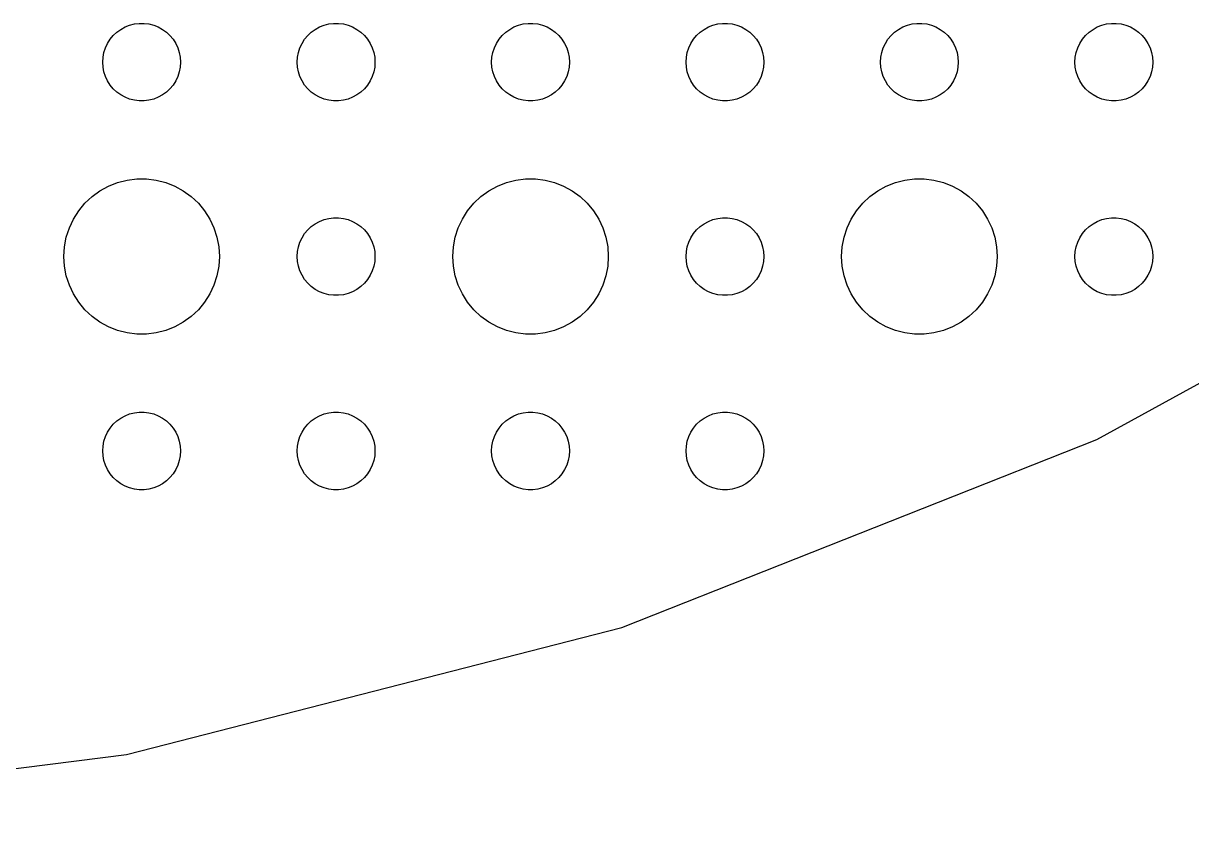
# Model space of a CAD drawing. Header units: metres. Extents: x -157 to 157, y -157 to 157.
# Drawn here: x 25.44 to 70.5, y -156.69 to -126 of the extents above; entities that cross this region are included whole.
import ezdxf

# ---------------------------------------------------------------- set-up
doc = ezdxf.new("R2010")
doc.units = ezdxf.units.M

msp = doc.modelspace()

# ---------------------------------------------------------------- linework, layer by layer
for p, q in [((29.1963, -126.234), (29.3613, -126.143)), ((29.3613, -126.143), (29.5365, -126.073)), ((29.5365, -126.073), (29.7189, -126.027)), ((29.7189, -126.027), (29.9058, -126.003)), ((29.9058, -126.003), (30.0942, -126.003)), ((30.0942, -126.003), (30.2811, -126.027)), ((30.2811, -126.027), (30.4635, -126.073)), ((30.4635, -126.073), (30.6387, -126.143)), ((30.6387, -126.143), (30.8037, -126.234)), ((36.6963, -126.234), (36.8613, -126.143)), ((36.8613, -126.143), (37.0365, -126.073)), ((37.0365, -126.073), (37.2189, -126.027)), ((37.2189, -126.027), (37.4058, -126.003)), ((37.4058, -126.003), (37.5942, -126.003)), ((37.5942, -126.003), (37.7811, -126.027)), ((37.7811, -126.027), (37.9635, -126.073)), ((37.9635, -126.073), (38.1387, -126.143)), ((38.1387, -126.143), (38.3037, -126.234)), ((44.1963, -126.234), (44.3613, -126.143)), ((44.3613, -126.143), (44.5365, -126.073)), ((44.5365, -126.073), (44.7189, -126.027)), ((44.7189, -126.027), (44.9058, -126.003)), ((44.9058, -126.003), (45.0942, -126.003)), ((45.0942, -126.003), (45.2811, -126.027)), ((45.2811, -126.027), (45.4635, -126.073)), ((45.4635, -126.073), (45.6387, -126.143)), ((45.6387, -126.143), (45.8037, -126.234)), ((51.6963, -126.234), (51.8613, -126.143)), ((51.8613, -126.143), (52.0365, -126.073)), ((52.0365, -126.073), (52.2189, -126.027)), ((52.2189, -126.027), (52.4058, -126.003)), ((52.4058, -126.003), (52.5942, -126.003)), ((52.5942, -126.003), (52.7811, -126.027)), ((52.7811, -126.027), (52.9635, -126.073)), ((52.9635, -126.073), (53.1387, -126.143)), ((53.1387, -126.143), (53.3037, -126.234)), ((59.1963, -126.234), (59.3613, -126.143)), ((59.3613, -126.143), (59.5365, -126.073)), ((59.5365, -126.073), (59.7189, -126.027)), ((59.7189, -126.027), (59.9058, -126.003)), ((59.9058, -126.003), (60.0942, -126.003)), ((60.0942, -126.003), (60.2811, -126.027)), ((60.2811, -126.027), (60.4635, -126.073)), ((60.4635, -126.073), (60.6387, -126.143)), ((60.6387, -126.143), (60.8037, -126.234)), ((66.6963, -126.234), (66.8613, -126.143)), ((66.8613, -126.143), (67.0365, -126.073)), ((67.0365, -126.073), (67.2189, -126.027)), ((67.2189, -126.027), (67.4058, -126.003)), ((67.4058, -126.003), (67.5942, -126.003)), ((67.5942, -126.003), (67.7811, -126.027)), ((67.7811, -126.027), (67.9635, -126.073)), ((67.9635, -126.073), (68.1387, -126.143)), ((68.1387, -126.143), (68.3037, -126.234)), ((28.6855, -126.777), (28.7865, -126.618)), ((28.7865, -126.618), (28.9065, -126.473)), ((28.9065, -126.473), (29.0439, -126.344)), ((29.0439, -126.344), (29.1963, -126.234)), ((30.8037, -126.234), (30.9561, -126.344)), ((30.9561, -126.344), (31.0934, -126.473)), ((31.0934, -126.473), (31.2135, -126.618)), ((31.2135, -126.618), (31.3145, -126.777)), ((36.1855, -126.777), (36.2865, -126.618)), ((36.2865, -126.618), (36.4065, -126.473)), ((36.4065, -126.473), (36.5439, -126.344)), ((36.5439, -126.344), (36.6963, -126.234)), ((38.3037, -126.234), (38.4561, -126.344)), ((38.4561, -126.344), (38.5934, -126.473)), ((38.5934, -126.473), (38.7135, -126.618)), ((38.7135, -126.618), (38.8145, -126.777)), ((43.6855, -126.777), (43.7865, -126.618)), ((43.7865, -126.618), (43.9065, -126.473)), ((43.9065, -126.473), (44.0439, -126.344)), ((44.0439, -126.344), (44.1963, -126.234)), ((45.8037, -126.234), (45.9561, -126.344)), ((45.9561, -126.344), (46.0934, -126.473)), ((46.0934, -126.473), (46.2135, -126.618)), ((46.2135, -126.618), (46.3145, -126.777)), ((51.1855, -126.777), (51.2865, -126.618)), ((51.2865, -126.618), (51.4065, -126.473)), ((51.4065, -126.473), (51.5439, -126.344)), ((51.5439, -126.344), (51.6963, -126.234)), ((53.3037, -126.234), (53.4561, -126.344)), ((53.4561, -126.344), (53.5934, -126.473)), ((53.5934, -126.473), (53.7135, -126.618)), ((53.7135, -126.618), (53.8145, -126.777)), ((58.6855, -126.777), (58.7865, -126.618)), ((58.7865, -126.618), (58.9065, -126.473)), ((58.9065, -126.473), (59.0439, -126.344)), ((59.0439, -126.344), (59.1963, -126.234)), ((60.8037, -126.234), (60.9561, -126.344)), ((60.9561, -126.344), (61.0934, -126.473)), ((61.0934, -126.473), (61.2135, -126.618)), ((61.2135, -126.618), (61.3145, -126.777)), ((66.1855, -126.777), (66.2865, -126.618)), ((66.2865, -126.618), (66.4065, -126.473)), ((66.4065, -126.473), (66.5439, -126.344)), ((66.5439, -126.344), (66.6963, -126.234)), ((68.3037, -126.234), (68.4561, -126.344)), ((68.4561, -126.344), (68.5934, -126.473)), ((68.5934, -126.473), (68.7135, -126.618)), ((68.7135, -126.618), (68.8145, -126.777)), ((28.5471, -127.127), (28.6053, -126.948)), ((28.6053, -126.948), (28.6855, -126.777)), ((31.3145, -126.777), (31.3947, -126.948)), ((31.3947, -126.948), (31.4529, -127.127)), ((36.0471, -127.127), (36.1053, -126.948)), ((36.1053, -126.948), (36.1855, -126.777)), ((38.8145, -126.777), (38.8947, -126.948)), ((38.8947, -126.948), (38.9529, -127.127)), ((43.5471, -127.127), (43.6053, -126.948)), ((43.6053, -126.948), (43.6855, -126.777)), ((46.3145, -126.777), (46.3947, -126.948)), ((46.3947, -126.948), (46.4529, -127.127)), ((51.0471, -127.127), (51.1053, -126.948)), ((51.1053, -126.948), (51.1855, -126.777)), ((53.8145, -126.777), (53.8947, -126.948)), ((53.8947, -126.948), (53.9529, -127.127)), ((58.5471, -127.127), (58.6053, -126.948)), ((58.6053, -126.948), (58.6855, -126.777)), ((61.3145, -126.777), (61.3947, -126.948)), ((61.3947, -126.948), (61.4529, -127.127)), ((66.0471, -127.127), (66.1053, -126.948)), ((66.1053, -126.948), (66.1855, -126.777)), ((68.8145, -126.777), (68.8947, -126.948)), ((68.8947, -126.948), (68.9529, -127.127)), ((28.5, -127.5), (28.5118, -127.312)), ((28.5118, -127.688), (28.5, -127.5)), ((28.5118, -127.312), (28.5471, -127.127)), ((31.4529, -127.127), (31.4882, -127.312)), ((31.4882, -127.312), (31.5, -127.5)), ((31.5, -127.5), (31.4882, -127.688)), ((36, -127.5), (36.0118, -127.312)), ((36.0118, -127.688), (36, -127.5)), ((36.0118, -127.312), (36.0471, -127.127)), ((38.9529, -127.127), (38.9882, -127.312)), ((38.9882, -127.312), (39, -127.5)), ((39, -127.5), (38.9882, -127.688)), ((43.5, -127.5), (43.5118, -127.312)), ((43.5118, -127.688), (43.5, -127.5)), ((43.5118, -127.312), (43.5471, -127.127)), ((46.4529, -127.127), (46.4882, -127.312)), ((46.4882, -127.312), (46.5, -127.5)), ((46.5, -127.5), (46.4882, -127.688)), ((51, -127.5), (51.0118, -127.312)), ((51.0118, -127.688), (51, -127.5)), ((51.0118, -127.312), (51.0471, -127.127)), ((53.9529, -127.127), (53.9882, -127.312)), ((53.9882, -127.312), (54, -127.5)), ((54, -127.5), (53.9882, -127.688)), ((58.5, -127.5), (58.5118, -127.312)), ((58.5118, -127.688), (58.5, -127.5)), ((58.5118, -127.312), (58.5471, -127.127)), ((61.4529, -127.127), (61.4882, -127.312)), ((61.4882, -127.312), (61.5, -127.5)), ((61.5, -127.5), (61.4882, -127.688)), ((66, -127.5), (66.0118, -127.312)), ((66.0118, -127.688), (66, -127.5)), ((66.0118, -127.312), (66.0471, -127.127)), ((68.9529, -127.127), (68.9882, -127.312)), ((68.9882, -127.312), (69, -127.5)), ((69, -127.5), (68.9882, -127.688)), ((28.5471, -127.873), (28.5118, -127.688)), ((28.6053, -128.052), (28.5471, -127.873)), ((31.4529, -127.873), (31.3947, -128.052)), ((31.4882, -127.688), (31.4529, -127.873)), ((36.0471, -127.873), (36.0118, -127.688)), ((36.1053, -128.052), (36.0471, -127.873)), ((38.9529, -127.873), (38.8947, -128.052)), ((38.9882, -127.688), (38.9529, -127.873)), ((43.5471, -127.873), (43.5118, -127.688)), ((43.6053, -128.052), (43.5471, -127.873)), ((46.4529, -127.873), (46.3947, -128.052)), ((46.4882, -127.688), (46.4529, -127.873)), ((51.0471, -127.873), (51.0118, -127.688)), ((51.1053, -128.052), (51.0471, -127.873)), ((53.9529, -127.873), (53.8947, -128.052)), ((53.9882, -127.688), (53.9529, -127.873)), ((58.5471, -127.873), (58.5118, -127.688)), ((58.6053, -128.052), (58.5471, -127.873)), ((61.4529, -127.873), (61.3947, -128.052)), ((61.4882, -127.688), (61.4529, -127.873)), ((66.0471, -127.873), (66.0118, -127.688)), ((66.1053, -128.052), (66.0471, -127.873)), ((68.9529, -127.873), (68.8947, -128.052)), ((68.9882, -127.688), (68.9529, -127.873)), ((28.6855, -128.223), (28.6053, -128.052)), ((28.7865, -128.382), (28.6855, -128.223)), ((28.9065, -128.527), (28.7865, -128.382)), ((31.2135, -128.382), (31.0934, -128.527)), ((31.3145, -128.223), (31.2135, -128.382)), ((31.3947, -128.052), (31.3145, -128.223)), ((36.1855, -128.223), (36.1053, -128.052)), ((36.2865, -128.382), (36.1855, -128.223)), ((36.4065, -128.527), (36.2865, -128.382)), ((38.7135, -128.382), (38.5934, -128.527)), ((38.8145, -128.223), (38.7135, -128.382)), ((38.8947, -128.052), (38.8145, -128.223)), ((43.6855, -128.223), (43.6053, -128.052)), ((43.7865, -128.382), (43.6855, -128.223)), ((43.9065, -128.527), (43.7865, -128.382)), ((46.2135, -128.382), (46.0934, -128.527)), ((46.3145, -128.223), (46.2135, -128.382)), ((46.3947, -128.052), (46.3145, -128.223)), ((51.1855, -128.223), (51.1053, -128.052)), ((51.2865, -128.382), (51.1855, -128.223)), ((51.4065, -128.527), (51.2865, -128.382)), ((53.7135, -128.382), (53.5934, -128.527)), ((53.8145, -128.223), (53.7135, -128.382)), ((53.8947, -128.052), (53.8145, -128.223)), ((58.6855, -128.223), (58.6053, -128.052)), ((58.7865, -128.382), (58.6855, -128.223)), ((58.9065, -128.527), (58.7865, -128.382)), ((61.2135, -128.382), (61.0934, -128.527)), ((61.3145, -128.223), (61.2135, -128.382)), ((61.3947, -128.052), (61.3145, -128.223)), ((66.1855, -128.223), (66.1053, -128.052)), ((66.2865, -128.382), (66.1855, -128.223)), ((66.4065, -128.527), (66.2865, -128.382)), ((68.7135, -128.382), (68.5934, -128.527)), ((68.8145, -128.223), (68.7135, -128.382)), ((68.8947, -128.052), (68.8145, -128.223)), ((29.0439, -128.656), (28.9065, -128.527)), ((29.1963, -128.766), (29.0439, -128.656)), ((29.3613, -128.857), (29.1963, -128.766)), ((29.5365, -128.927), (29.3613, -128.857)), ((30.6387, -128.857), (30.4635, -128.927)), ((30.8037, -128.766), (30.6387, -128.857)), ((30.9561, -128.656), (30.8037, -128.766)), ((31.0934, -128.527), (30.9561, -128.656)), ((36.5439, -128.656), (36.4065, -128.527)), ((36.6963, -128.766), (36.5439, -128.656)), ((36.8613, -128.857), (36.6963, -128.766)), ((37.0365, -128.927), (36.8613, -128.857)), ((38.1387, -128.857), (37.9635, -128.927)), ((38.3037, -128.766), (38.1387, -128.857)), ((38.4561, -128.656), (38.3037, -128.766)), ((38.5934, -128.527), (38.4561, -128.656)), ((44.0439, -128.656), (43.9065, -128.527)), ((44.1963, -128.766), (44.0439, -128.656)), ((44.3613, -128.857), (44.1963, -128.766)), ((44.5365, -128.927), (44.3613, -128.857)), ((45.6387, -128.857), (45.4635, -128.927)), ((45.8037, -128.766), (45.6387, -128.857)), ((45.9561, -128.656), (45.8037, -128.766)), ((46.0934, -128.527), (45.9561, -128.656)), ((51.5439, -128.656), (51.4065, -128.527)), ((51.6963, -128.766), (51.5439, -128.656)), ((51.8613, -128.857), (51.6963, -128.766)), ((52.0365, -128.927), (51.8613, -128.857)), ((53.1387, -128.857), (52.9635, -128.927)), ((53.3037, -128.766), (53.1387, -128.857)), ((53.4561, -128.656), (53.3037, -128.766)), ((53.5934, -128.527), (53.4561, -128.656)), ((59.0439, -128.656), (58.9065, -128.527)), ((59.1963, -128.766), (59.0439, -128.656)), ((59.3613, -128.857), (59.1963, -128.766)), ((59.5365, -128.927), (59.3613, -128.857)), ((60.6387, -128.857), (60.4635, -128.927)), ((60.8037, -128.766), (60.6387, -128.857)), ((60.9561, -128.656), (60.8037, -128.766)), ((61.0934, -128.527), (60.9561, -128.656)), ((66.5439, -128.656), (66.4065, -128.527)), ((66.6963, -128.766), (66.5439, -128.656)), ((66.8613, -128.857), (66.6963, -128.766)), ((67.0365, -128.927), (66.8613, -128.857)), ((68.1387, -128.857), (67.9635, -128.927)), ((68.3037, -128.766), (68.1387, -128.857)), ((68.4561, -128.656), (68.3037, -128.766)), ((68.5934, -128.527), (68.4561, -128.656)), ((29.7189, -128.973), (29.5365, -128.927)), ((29.9058, -128.997), (29.7189, -128.973)), ((30.0942, -128.997), (29.9058, -128.997)), ((30.2811, -128.973), (30.0942, -128.997)), ((30.4635, -128.927), (30.2811, -128.973)), ((37.2189, -128.973), (37.0365, -128.927)), ((37.4058, -128.997), (37.2189, -128.973)), ((37.5942, -128.997), (37.4058, -128.997)), ((37.7811, -128.973), (37.5942, -128.997)), ((37.9635, -128.927), (37.7811, -128.973)), ((44.7189, -128.973), (44.5365, -128.927)), ((44.9058, -128.997), (44.7189, -128.973)), ((45.0942, -128.997), (44.9058, -128.997)), ((45.2811, -128.973), (45.0942, -128.997)), ((45.4635, -128.927), (45.2811, -128.973)), ((52.2189, -128.973), (52.0365, -128.927)), ((52.4058, -128.997), (52.2189, -128.973)), ((52.5942, -128.997), (52.4058, -128.997)), ((52.7811, -128.973), (52.5942, -128.997)), ((52.9635, -128.927), (52.7811, -128.973)), ((59.7189, -128.973), (59.5365, -128.927)), ((59.9058, -128.997), (59.7189, -128.973)), ((60.0942, -128.997), (59.9058, -128.997)), ((60.2811, -128.973), (60.0942, -128.997)), ((60.4635, -128.927), (60.2811, -128.973)), ((67.2189, -128.973), (67.0365, -128.927)), ((67.4058, -128.997), (67.2189, -128.973)), ((67.5942, -128.997), (67.4058, -128.997)), ((67.7811, -128.973), (67.5942, -128.997)), ((67.9635, -128.927), (67.7811, -128.973)), ((29.4379, -132.053), (29.8116, -132.006)), ((29.8116, -132.006), (30.1884, -132.006)), ((30.1884, -132.006), (30.5621, -132.053)), ((44.4379, -132.053), (44.8116, -132.006)), ((44.8116, -132.006), (45.1884, -132.006)), ((45.1884, -132.006), (45.5621, -132.053)), ((59.4379, -132.053), (59.8116, -132.006)), ((59.8116, -132.006), (60.1884, -132.006)), ((60.1884, -132.006), (60.5621, -132.053)), ((28.0877, -132.688), (28.3925, -132.467)), ((28.3925, -132.467), (28.7227, -132.286)), ((28.7227, -132.286), (29.0729, -132.147)), ((29.0729, -132.147), (29.4379, -132.053)), ((30.5621, -132.053), (30.927, -132.147)), ((30.927, -132.147), (31.2773, -132.286)), ((31.2773, -132.286), (31.6075, -132.467)), ((31.6075, -132.467), (31.9123, -132.688)), ((43.0877, -132.688), (43.3925, -132.467)), ((43.3925, -132.467), (43.7227, -132.286)), ((43.7227, -132.286), (44.0729, -132.147)), ((44.0729, -132.147), (44.4379, -132.053)), ((45.5621, -132.053), (45.927, -132.147)), ((45.927, -132.147), (46.2773, -132.286)), ((46.2773, -132.286), (46.6075, -132.467)), ((46.6075, -132.467), (46.9123, -132.688)), ((58.0877, -132.688), (58.3925, -132.467)), ((58.3925, -132.467), (58.7227, -132.286)), ((58.7227, -132.286), (59.0729, -132.147)), ((59.0729, -132.147), (59.4379, -132.053)), ((60.5621, -132.053), (60.927, -132.147)), ((60.927, -132.147), (61.2773, -132.286)), ((61.2773, -132.286), (61.6075, -132.467)), ((61.6075, -132.467), (61.9123, -132.688)), ((27.8131, -132.946), (28.0877, -132.688)), ((31.9123, -132.688), (32.1869, -132.946)), ((42.8131, -132.946), (43.0877, -132.688)), ((46.9123, -132.688), (47.1869, -132.946)), ((57.8131, -132.946), (58.0877, -132.688)), ((61.9123, -132.688), (62.1869, -132.946)), ((66.8474, -142.058), (84.1248, -132.559)), ((27.3711, -133.555), (27.5729, -133.237)), ((27.5729, -133.237), (27.8131, -132.946)), ((32.1869, -132.946), (32.427, -133.237)), ((32.427, -133.237), (32.6289, -133.555)), ((42.3711, -133.555), (42.5729, -133.237)), ((42.5729, -133.237), (42.8131, -132.946)), ((47.1869, -132.946), (47.427, -133.237)), ((47.427, -133.237), (47.6289, -133.555)), ((57.3711, -133.555), (57.5729, -133.237)), ((57.5729, -133.237), (57.8131, -132.946)), ((62.1869, -132.946), (62.427, -133.237)), ((62.427, -133.237), (62.6289, -133.555)), ((27.2107, -133.896), (27.3711, -133.555)), ((32.6289, -133.555), (32.7893, -133.896)), ((36.5439, -133.844), (36.6963, -133.734)), ((36.6963, -133.734), (36.8613, -133.643)), ((36.8613, -133.643), (37.0365, -133.573)), ((37.0365, -133.573), (37.2189, -133.527)), ((37.2189, -133.527), (37.4058, -133.503)), ((37.4058, -133.503), (37.5942, -133.503)), ((37.5942, -133.503), (37.7811, -133.527)), ((37.7811, -133.527), (37.9635, -133.573)), ((37.9635, -133.573), (38.1387, -133.643)), ((38.1387, -133.643), (38.3037, -133.734)), ((38.3037, -133.734), (38.4561, -133.844)), ((42.2107, -133.896), (42.3711, -133.555)), ((47.6289, -133.555), (47.7893, -133.896)), ((51.5439, -133.844), (51.6963, -133.734)), ((51.6963, -133.734), (51.8613, -133.643)), ((51.8613, -133.643), (52.0365, -133.573)), ((52.0365, -133.573), (52.2189, -133.527)), ((52.2189, -133.527), (52.4058, -133.503)), ((52.4058, -133.503), (52.5942, -133.503)), ((52.5942, -133.503), (52.7811, -133.527)), ((52.7811, -133.527), (52.9635, -133.573)), ((52.9635, -133.573), (53.1387, -133.643)), ((53.1387, -133.643), (53.3037, -133.734)), ((53.3037, -133.734), (53.4561, -133.844)), ((57.2107, -133.896), (57.3711, -133.555)), ((62.6289, -133.555), (62.7893, -133.896)), ((66.5439, -133.844), (66.6963, -133.734)), ((66.6963, -133.734), (66.8613, -133.643)), ((66.8613, -133.643), (67.0365, -133.573)), ((67.0365, -133.573), (67.2189, -133.527)), ((67.2189, -133.527), (67.4058, -133.503)), ((67.4058, -133.503), (67.5942, -133.503)), ((67.5942, -133.503), (67.7811, -133.527)), ((67.7811, -133.527), (67.9635, -133.573)), ((67.9635, -133.573), (68.1387, -133.643)), ((68.1387, -133.643), (68.3037, -133.734)), ((68.3037, -133.734), (68.4561, -133.844)), ((27.0237, -134.624), (27.0942, -134.254)), ((27.0942, -134.254), (27.2107, -133.896)), ((32.7893, -133.896), (32.9057, -134.254)), ((32.9057, -134.254), (32.9763, -134.624)), ((36.1053, -134.448), (36.1855, -134.277)), ((36.1855, -134.277), (36.2865, -134.118)), ((36.2865, -134.118), (36.4065, -133.973)), ((36.4065, -133.973), (36.5439, -133.844)), ((38.4561, -133.844), (38.5934, -133.973)), ((38.5934, -133.973), (38.7135, -134.118)), ((38.7135, -134.118), (38.8145, -134.277)), ((38.8145, -134.277), (38.8947, -134.448)), ((42.0237, -134.624), (42.0942, -134.254)), ((42.0942, -134.254), (42.2107, -133.896)), ((47.7893, -133.896), (47.9057, -134.254)), ((47.9057, -134.254), (47.9763, -134.624)), ((51.1053, -134.448), (51.1855, -134.277)), ((51.1855, -134.277), (51.2865, -134.118)), ((51.2865, -134.118), (51.4065, -133.973)), ((51.4065, -133.973), (51.5439, -133.844)), ((53.4561, -133.844), (53.5934, -133.973)), ((53.5934, -133.973), (53.7135, -134.118)), ((53.7135, -134.118), (53.8145, -134.277)), ((53.8145, -134.277), (53.8947, -134.448)), ((57.0237, -134.624), (57.0942, -134.254)), ((57.0942, -134.254), (57.2107, -133.896)), ((62.7893, -133.896), (62.9057, -134.254)), ((62.9057, -134.254), (62.9763, -134.624)), ((66.1053, -134.448), (66.1855, -134.277)), ((66.1855, -134.277), (66.2865, -134.118)), ((66.2865, -134.118), (66.4065, -133.973)), ((66.4065, -133.973), (66.5439, -133.844)), ((68.4561, -133.844), (68.5934, -133.973)), ((68.5934, -133.973), (68.7135, -134.118)), ((68.7135, -134.118), (68.8145, -134.277)), ((68.8145, -134.277), (68.8947, -134.448)), ((27, -135), (27.0237, -134.624)), ((32.9763, -134.624), (33, -135)), ((36.0118, -134.812), (36.0471, -134.627)), ((36.0471, -134.627), (36.1053, -134.448)), ((38.8947, -134.448), (38.9529, -134.627)), ((38.9529, -134.627), (38.9882, -134.812)), ((42, -135), (42.0237, -134.624)), ((47.9763, -134.624), (48, -135)), ((51.0118, -134.812), (51.0471, -134.627)), ((51.0471, -134.627), (51.1053, -134.448)), ((53.8947, -134.448), (53.9529, -134.627)), ((53.9529, -134.627), (53.9882, -134.812)), ((57, -135), (57.0237, -134.624)), ((62.9763, -134.624), (63, -135)), ((66.0118, -134.812), (66.0471, -134.627)), ((66.0471, -134.627), (66.1053, -134.448)), ((68.8947, -134.448), (68.9529, -134.627)), ((68.9529, -134.627), (68.9882, -134.812)), ((27.0237, -135.376), (27, -135)), ((33, -135), (32.9763, -135.376)), ((36, -135), (36.0118, -134.812)), ((36.0118, -135.188), (36, -135)), ((38.9882, -134.812), (39, -135)), ((39, -135), (38.9882, -135.188)), ((42.0237, -135.376), (42, -135)), ((48, -135), (47.9763, -135.376)), ((51, -135), (51.0118, -134.812)), ((51.0118, -135.188), (51, -135)), ((53.9882, -134.812), (54, -135)), ((54, -135), (53.9882, -135.188)), ((57.0237, -135.376), (57, -135)), ((63, -135), (62.9763, -135.376)), ((66, -135), (66.0118, -134.812)), ((66.0118, -135.188), (66, -135)), ((68.9882, -134.812), (69, -135)), ((69, -135), (68.9882, -135.188)), ((27.0942, -135.746), (27.0237, -135.376)), ((32.9763, -135.376), (32.9057, -135.746)), ((36.0471, -135.373), (36.0118, -135.188)), ((36.1053, -135.552), (36.0471, -135.373)), ((36.1855, -135.723), (36.1053, -135.552)), ((38.8947, -135.552), (38.8145, -135.723)), ((38.9529, -135.373), (38.8947, -135.552)), ((38.9882, -135.188), (38.9529, -135.373)), ((42.0942, -135.746), (42.0237, -135.376)), ((47.9763, -135.376), (47.9057, -135.746)), ((51.0471, -135.373), (51.0118, -135.188)), ((51.1053, -135.552), (51.0471, -135.373)), ((51.1855, -135.723), (51.1053, -135.552)), ((53.8947, -135.552), (53.8145, -135.723)), ((53.9529, -135.373), (53.8947, -135.552)), ((53.9882, -135.188), (53.9529, -135.373)), ((57.0942, -135.746), (57.0237, -135.376)), ((62.9763, -135.376), (62.9057, -135.746)), ((66.0471, -135.373), (66.0118, -135.188)), ((66.1053, -135.552), (66.0471, -135.373)), ((66.1855, -135.723), (66.1053, -135.552)), ((68.8947, -135.552), (68.8145, -135.723)), ((68.9529, -135.373), (68.8947, -135.552)), ((68.9882, -135.188), (68.9529, -135.373)), ((27.2107, -136.104), (27.0942, -135.746)), ((32.9057, -135.746), (32.7893, -136.104)), ((36.2865, -135.882), (36.1855, -135.723)), ((36.4065, -136.027), (36.2865, -135.882)), ((36.5439, -136.156), (36.4065, -136.027)), ((38.5934, -136.027), (38.4561, -136.156)), ((38.7135, -135.882), (38.5934, -136.027)), ((38.8145, -135.723), (38.7135, -135.882)), ((42.2107, -136.104), (42.0942, -135.746)), ((47.9057, -135.746), (47.7893, -136.104)), ((51.2865, -135.882), (51.1855, -135.723)), ((51.4065, -136.027), (51.2865, -135.882)), ((51.5439, -136.156), (51.4065, -136.027)), ((53.5934, -136.027), (53.4561, -136.156)), ((53.7135, -135.882), (53.5934, -136.027)), ((53.8145, -135.723), (53.7135, -135.882)), ((57.2107, -136.104), (57.0942, -135.746)), ((62.9057, -135.746), (62.7893, -136.104)), ((66.2865, -135.882), (66.1855, -135.723)), ((66.4065, -136.027), (66.2865, -135.882)), ((66.5439, -136.156), (66.4065, -136.027)), ((68.5934, -136.027), (68.4561, -136.156)), ((68.7135, -135.882), (68.5934, -136.027)), ((68.8145, -135.723), (68.7135, -135.882)), ((27.3711, -136.445), (27.2107, -136.104)), ((27.5729, -136.763), (27.3711, -136.445)), ((32.6289, -136.445), (32.427, -136.763)), ((32.7893, -136.104), (32.6289, -136.445)), ((36.6963, -136.266), (36.5439, -136.156)), ((36.8613, -136.357), (36.6963, -136.266)), ((37.0365, -136.427), (36.8613, -136.357)), ((37.2189, -136.473), (37.0365, -136.427)), ((37.4058, -136.497), (37.2189, -136.473)), ((37.5942, -136.497), (37.4058, -136.497)), ((37.7811, -136.473), (37.5942, -136.497)), ((37.9635, -136.427), (37.7811, -136.473)), ((38.1387, -136.357), (37.9635, -136.427)), ((38.3037, -136.266), (38.1387, -136.357)), ((38.4561, -136.156), (38.3037, -136.266)), ((42.3711, -136.445), (42.2107, -136.104)), ((42.5729, -136.763), (42.3711, -136.445)), ((47.6289, -136.445), (47.427, -136.763)), ((47.7893, -136.104), (47.6289, -136.445)), ((51.6963, -136.266), (51.5439, -136.156)), ((51.8613, -136.357), (51.6963, -136.266)), ((52.0365, -136.427), (51.8613, -136.357)), ((52.2189, -136.473), (52.0365, -136.427)), ((52.4058, -136.497), (52.2189, -136.473)), ((52.5942, -136.497), (52.4058, -136.497)), ((52.7811, -136.473), (52.5942, -136.497)), ((52.9635, -136.427), (52.7811, -136.473)), ((53.1387, -136.357), (52.9635, -136.427)), ((53.3037, -136.266), (53.1387, -136.357)), ((53.4561, -136.156), (53.3037, -136.266)), ((57.3711, -136.445), (57.2107, -136.104)), ((57.5729, -136.763), (57.3711, -136.445)), ((62.6289, -136.445), (62.427, -136.763)), ((62.7893, -136.104), (62.6289, -136.445)), ((66.6963, -136.266), (66.5439, -136.156)), ((66.8613, -136.357), (66.6963, -136.266)), ((67.0365, -136.427), (66.8613, -136.357)), ((67.2189, -136.473), (67.0365, -136.427)), ((67.4058, -136.497), (67.2189, -136.473)), ((67.5942, -136.497), (67.4058, -136.497)), ((67.7811, -136.473), (67.5942, -136.497)), ((67.9635, -136.427), (67.7811, -136.473)), ((68.1387, -136.357), (67.9635, -136.427)), ((68.3037, -136.266), (68.1387, -136.357)), ((68.4561, -136.156), (68.3037, -136.266)), ((27.8131, -137.054), (27.5729, -136.763)), ((32.427, -136.763), (32.1869, -137.054)), ((42.8131, -137.054), (42.5729, -136.763)), ((47.427, -136.763), (47.1869, -137.054)), ((57.8131, -137.054), (57.5729, -136.763)), ((62.427, -136.763), (62.1869, -137.054)), ((28.0877, -137.312), (27.8131, -137.054)), ((28.3925, -137.533), (28.0877, -137.312)), ((31.9123, -137.312), (31.6075, -137.533)), ((32.1869, -137.054), (31.9123, -137.312)), ((43.0877, -137.312), (42.8131, -137.054)), ((43.3925, -137.533), (43.0877, -137.312)), ((46.9123, -137.312), (46.6075, -137.533)), ((47.1869, -137.054), (46.9123, -137.312)), ((58.0877, -137.312), (57.8131, -137.054)), ((58.3925, -137.533), (58.0877, -137.312)), ((61.9123, -137.312), (61.6075, -137.533)), ((62.1869, -137.054), (61.9123, -137.312)), ((28.7227, -137.714), (28.3925, -137.533)), ((29.0729, -137.853), (28.7227, -137.714)), ((29.4379, -137.947), (29.0729, -137.853)), ((30.927, -137.853), (30.5621, -137.947)), ((31.2773, -137.714), (30.927, -137.853)), ((31.6075, -137.533), (31.2773, -137.714)), ((43.7227, -137.714), (43.3925, -137.533)), ((44.0729, -137.853), (43.7227, -137.714)), ((44.4379, -137.947), (44.0729, -137.853)), ((45.927, -137.853), (45.5621, -137.947)), ((46.2773, -137.714), (45.927, -137.853)), ((46.6075, -137.533), (46.2773, -137.714)), ((58.7227, -137.714), (58.3925, -137.533)), ((59.0729, -137.853), (58.7227, -137.714)), ((59.4379, -137.947), (59.0729, -137.853)), ((60.927, -137.853), (60.5621, -137.947)), ((61.2773, -137.714), (60.927, -137.853)), ((61.6075, -137.533), (61.2773, -137.714)), ((29.8116, -137.994), (29.4379, -137.947)), ((30.1884, -137.994), (29.8116, -137.994)), ((30.5621, -137.947), (30.1884, -137.994)), ((44.8116, -137.994), (44.4379, -137.947)), ((45.1884, -137.994), (44.8116, -137.994)), ((45.5621, -137.947), (45.1884, -137.994)), ((59.8116, -137.994), (59.4379, -137.947)), ((60.1884, -137.994), (59.8116, -137.994)), ((60.5621, -137.947), (60.1884, -137.994)), ((29.5365, -141.073), (29.7189, -141.027)), ((29.7189, -141.027), (29.9058, -141.003)), ((29.9058, -141.003), (30.0942, -141.003)), ((30.0942, -141.003), (30.2811, -141.027)), ((30.2811, -141.027), (30.4635, -141.073)), ((37.0365, -141.073), (37.2189, -141.027)), ((37.2189, -141.027), (37.4058, -141.003)), ((37.4058, -141.003), (37.5942, -141.003)), ((37.5942, -141.003), (37.7811, -141.027)), ((37.7811, -141.027), (37.9635, -141.073)), ((44.5365, -141.073), (44.7189, -141.027)), ((44.7189, -141.027), (44.9058, -141.003)), ((44.9058, -141.003), (45.0942, -141.003)), ((45.0942, -141.003), (45.2811, -141.027)), ((45.2811, -141.027), (45.4635, -141.073)), ((52.0365, -141.073), (52.2189, -141.027)), ((52.2189, -141.027), (52.4058, -141.003)), ((52.4058, -141.003), (52.5942, -141.003)), ((52.5942, -141.003), (52.7811, -141.027)), ((52.7811, -141.027), (52.9635, -141.073)), ((28.7865, -141.618), (28.9065, -141.473)), ((28.9065, -141.473), (29.0439, -141.344)), ((29.0439, -141.344), (29.1963, -141.234)), ((29.1963, -141.234), (29.3613, -141.143)), ((29.3613, -141.143), (29.5365, -141.073)), ((30.4635, -141.073), (30.6387, -141.143)), ((30.6387, -141.143), (30.8037, -141.234)), ((30.8037, -141.234), (30.9561, -141.344)), ((30.9561, -141.344), (31.0934, -141.473)), ((31.0934, -141.473), (31.2135, -141.618)), ((36.2865, -141.618), (36.4065, -141.473)), ((36.4065, -141.473), (36.5439, -141.344)), ((36.5439, -141.344), (36.6963, -141.234)), ((36.6963, -141.234), (36.8613, -141.143)), ((36.8613, -141.143), (37.0365, -141.073)), ((37.9635, -141.073), (38.1387, -141.143)), ((38.1387, -141.143), (38.3037, -141.234)), ((38.3037, -141.234), (38.4561, -141.344)), ((38.4561, -141.344), (38.5934, -141.473)), ((38.5934, -141.473), (38.7135, -141.618)), ((43.7865, -141.618), (43.9065, -141.473)), ((43.9065, -141.473), (44.0439, -141.344)), ((44.0439, -141.344), (44.1963, -141.234)), ((44.1963, -141.234), (44.3613, -141.143)), ((44.3613, -141.143), (44.5365, -141.073)), ((45.4635, -141.073), (45.6387, -141.143)), ((45.6387, -141.143), (45.8037, -141.234)), ((45.8037, -141.234), (45.9561, -141.344)), ((45.9561, -141.344), (46.0934, -141.473)), ((46.0934, -141.473), (46.2135, -141.618)), ((51.2865, -141.618), (51.4065, -141.473)), ((51.4065, -141.473), (51.5439, -141.344)), ((51.5439, -141.344), (51.6963, -141.234)), ((51.6963, -141.234), (51.8613, -141.143)), ((51.8613, -141.143), (52.0365, -141.073)), ((52.9635, -141.073), (53.1387, -141.143)), ((53.1387, -141.143), (53.3037, -141.234)), ((53.3037, -141.234), (53.4561, -141.344)), ((53.4561, -141.344), (53.5934, -141.473)), ((53.5934, -141.473), (53.7135, -141.618)), ((28.6053, -141.948), (28.6855, -141.777)), ((28.6855, -141.777), (28.7865, -141.618)), ((31.2135, -141.618), (31.3145, -141.777)), ((31.3145, -141.777), (31.3947, -141.948)), ((36.1053, -141.948), (36.1855, -141.777)), ((36.1855, -141.777), (36.2865, -141.618)), ((38.7135, -141.618), (38.8145, -141.777)), ((38.8145, -141.777), (38.8947, -141.948)), ((43.6053, -141.948), (43.6855, -141.777)), ((43.6855, -141.777), (43.7865, -141.618)), ((46.2135, -141.618), (46.3145, -141.777)), ((46.3145, -141.777), (46.3947, -141.948)), ((51.1053, -141.948), (51.1855, -141.777)), ((51.1855, -141.777), (51.2865, -141.618)), ((53.7135, -141.618), (53.8145, -141.777)), ((53.8145, -141.777), (53.8947, -141.948)), ((28.5, -142.5), (28.5118, -142.312)), ((28.5118, -142.312), (28.5471, -142.127)), ((28.5471, -142.127), (28.6053, -141.948)), ((31.3947, -141.948), (31.4529, -142.127)), ((31.4529, -142.127), (31.4882, -142.312)), ((31.4882, -142.312), (31.5, -142.5)), ((36, -142.5), (36.0118, -142.312)), ((36.0118, -142.312), (36.0471, -142.127)), ((36.0471, -142.127), (36.1053, -141.948)), ((38.8947, -141.948), (38.9529, -142.127)), ((38.9529, -142.127), (38.9882, -142.312)), ((38.9882, -142.312), (39, -142.5)), ((43.5, -142.5), (43.5118, -142.312)), ((43.5118, -142.312), (43.5471, -142.127)), ((43.5471, -142.127), (43.6053, -141.948)), ((46.3947, -141.948), (46.4529, -142.127)), ((46.4529, -142.127), (46.4882, -142.312)), ((46.4882, -142.312), (46.5, -142.5)), ((48.5157, -149.316), (66.8474, -142.058)), ((51, -142.5), (51.0118, -142.312)), ((51.0118, -142.312), (51.0471, -142.127)), ((51.0471, -142.127), (51.1053, -141.948)), ((53.8947, -141.948), (53.9529, -142.127)), ((53.9529, -142.127), (53.9882, -142.312)), ((53.9882, -142.312), (54, -142.5)), ((28.5118, -142.688), (28.5, -142.5)), ((28.5471, -142.873), (28.5118, -142.688)), ((31.4882, -142.688), (31.4529, -142.873)), ((31.5, -142.5), (31.4882, -142.688)), ((36.0118, -142.688), (36, -142.5)), ((36.0471, -142.873), (36.0118, -142.688)), ((38.9882, -142.688), (38.9529, -142.873)), ((39, -142.5), (38.9882, -142.688)), ((43.5118, -142.688), (43.5, -142.5)), ((43.5471, -142.873), (43.5118, -142.688)), ((46.4882, -142.688), (46.4529, -142.873)), ((46.5, -142.5), (46.4882, -142.688)), ((51.0118, -142.688), (51, -142.5)), ((51.0471, -142.873), (51.0118, -142.688)), ((53.9882, -142.688), (53.9529, -142.873)), ((54, -142.5), (53.9882, -142.688)), ((28.6053, -143.052), (28.5471, -142.873)), ((28.6855, -143.223), (28.6053, -143.052)), ((28.7865, -143.382), (28.6855, -143.223)), ((31.3145, -143.223), (31.2135, -143.382)), ((31.3947, -143.052), (31.3145, -143.223)), ((31.4529, -142.873), (31.3947, -143.052)), ((36.1053, -143.052), (36.0471, -142.873)), ((36.1855, -143.223), (36.1053, -143.052)), ((36.2865, -143.382), (36.1855, -143.223)), ((38.8145, -143.223), (38.7135, -143.382)), ((38.8947, -143.052), (38.8145, -143.223)), ((38.9529, -142.873), (38.8947, -143.052)), ((43.6053, -143.052), (43.5471, -142.873)), ((43.6855, -143.223), (43.6053, -143.052)), ((43.7865, -143.382), (43.6855, -143.223)), ((46.3145, -143.223), (46.2135, -143.382)), ((46.3947, -143.052), (46.3145, -143.223)), ((46.4529, -142.873), (46.3947, -143.052)), ((51.1053, -143.052), (51.0471, -142.873)), ((51.1855, -143.223), (51.1053, -143.052)), ((51.2865, -143.382), (51.1855, -143.223)), ((53.8145, -143.223), (53.7135, -143.382)), ((53.8947, -143.052), (53.8145, -143.223)), ((53.9529, -142.873), (53.8947, -143.052)), ((28.9065, -143.527), (28.7865, -143.382)), ((29.0439, -143.656), (28.9065, -143.527)), ((29.1963, -143.766), (29.0439, -143.656)), ((30.9561, -143.656), (30.8037, -143.766)), ((31.0934, -143.527), (30.9561, -143.656)), ((31.2135, -143.382), (31.0934, -143.527)), ((36.4065, -143.527), (36.2865, -143.382)), ((36.5439, -143.656), (36.4065, -143.527)), ((36.6963, -143.766), (36.5439, -143.656)), ((38.4561, -143.656), (38.3037, -143.766)), ((38.5934, -143.527), (38.4561, -143.656)), ((38.7135, -143.382), (38.5934, -143.527)), ((43.9065, -143.527), (43.7865, -143.382)), ((44.0439, -143.656), (43.9065, -143.527)), ((44.1963, -143.766), (44.0439, -143.656)), ((45.9561, -143.656), (45.8037, -143.766)), ((46.0934, -143.527), (45.9561, -143.656)), ((46.2135, -143.382), (46.0934, -143.527)), ((51.4065, -143.527), (51.2865, -143.382)), ((51.5439, -143.656), (51.4065, -143.527)), ((51.6963, -143.766), (51.5439, -143.656)), ((53.4561, -143.656), (53.3037, -143.766)), ((53.5934, -143.527), (53.4561, -143.656)), ((53.7135, -143.382), (53.5934, -143.527)), ((29.3613, -143.857), (29.1963, -143.766)), ((29.5365, -143.927), (29.3613, -143.857)), ((29.7189, -143.973), (29.5365, -143.927)), ((29.9058, -143.997), (29.7189, -143.973)), ((30.0942, -143.997), (29.9058, -143.997)), ((30.2811, -143.973), (30.0942, -143.997)), ((30.4635, -143.927), (30.2811, -143.973)), ((30.6387, -143.857), (30.4635, -143.927)), ((30.8037, -143.766), (30.6387, -143.857)), ((36.8613, -143.857), (36.6963, -143.766)), ((37.0365, -143.927), (36.8613, -143.857)), ((37.2189, -143.973), (37.0365, -143.927)), ((37.4058, -143.997), (37.2189, -143.973)), ((37.5942, -143.997), (37.4058, -143.997)), ((37.7811, -143.973), (37.5942, -143.997)), ((37.9635, -143.927), (37.7811, -143.973)), ((38.1387, -143.857), (37.9635, -143.927)), ((38.3037, -143.766), (38.1387, -143.857)), ((44.3613, -143.857), (44.1963, -143.766)), ((44.5365, -143.927), (44.3613, -143.857)), ((44.7189, -143.973), (44.5365, -143.927)), ((44.9058, -143.997), (44.7189, -143.973)), ((45.0942, -143.997), (44.9058, -143.997)), ((45.2811, -143.973), (45.0942, -143.997)), ((45.4635, -143.927), (45.2811, -143.973)), ((45.6387, -143.857), (45.4635, -143.927)), ((45.8037, -143.766), (45.6387, -143.857)), ((51.8613, -143.857), (51.6963, -143.766)), ((52.0365, -143.927), (51.8613, -143.857)), ((52.2189, -143.973), (52.0365, -143.927)), ((52.4058, -143.997), (52.2189, -143.973)), ((52.5942, -143.997), (52.4058, -143.997)), ((52.7811, -143.973), (52.5942, -143.997)), ((52.9635, -143.927), (52.7811, -143.973)), ((53.1387, -143.857), (52.9635, -143.927)), ((53.3037, -143.766), (53.1387, -143.857)), ((29.4189, -154.219), (48.5157, -149.316)), ((9.85811, -156.69), (29.4189, -154.219))]:
    msp.add_line(p, q)

doc.saveas('drawing.dxf')
